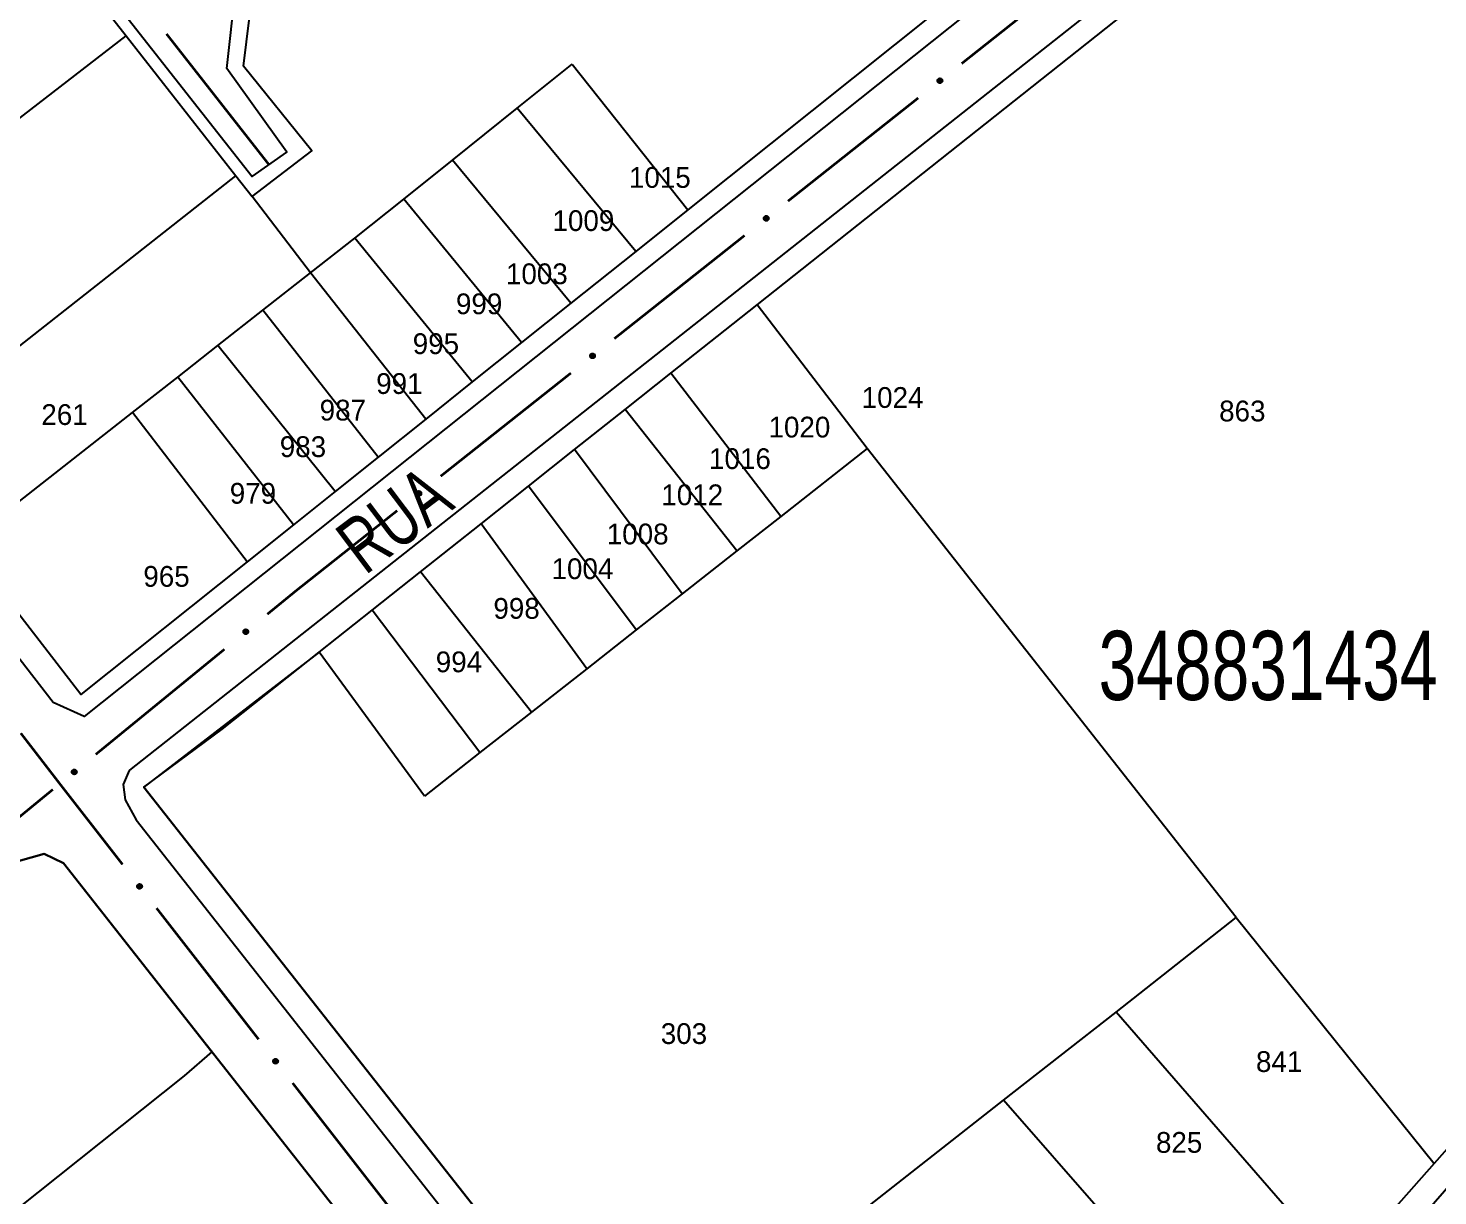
# Model space of a CAD drawing. Extents: x 200123 to 201542, y 4839549 to 4841240.
# Drawn here: x 200697.9 to 200799.7, y 4840126.8 to 4840211.2 of the extents above; entities that cross this region are included whole.
import ezdxf
from ezdxf.enums import TextEntityAlignment as Align

# ---------------------------------------------------------------- set-up
doc = ezdxf.new("R2010")
doc.units = 0
doc.header["$LTSCALE"] = 1.5
doc.header["$MEASUREMENT"] = 0
for name, color, linetype in [('CD_MALHA_LOTES', 7, 'CONTINUOUS'), ('CD_TXT_QUADRA', 2, 'CONTINUOUS'), ('RU-QUADRA', 210, 'CONTINUOUS'), ('SV-EIXO-RUA-PAV', 20, 'CONTINUOUS'), ('SV-RUA-PAVIM', 7, 'CONTINUOUS'), ('SV-TXT-RUA-PAV', 7, 'CONTINUOUS'), ('Th_NmrPort', 1, 'CONTINUOUS')]:
    doc.layers.add(name, color=color, linetype=linetype)
doc.styles.add('ARIAL', font='ARIAL.SHX')

msp = doc.modelspace()

# ---------------------------------------------------------------- linework, layer by layer
at = {"layer": 'CD_MALHA_LOTES', "linetype": 'Continuous', "flags": 128}
for points in [[(200750.56, 4840191.18), (200792.24, 4840224.27), (200793.85, 4840225.28), (200835.57, 4840171.2), (200836.24, 4840169.89), (200815.32, 4840147.11), (200799.43, 4840129.15)], [(200697.9, 4840219.69), (200705, 4840210.62)], [(200769.43, 4840217.14), (200745.55, 4840198.05)], [(200713.48, 4840208.43), (200714.09, 4840213.54)], [(200679.87, 4840191.21), (200705, 4840210.62)], [(200705, 4840210.62), (200712.93, 4840200.51)], [(200733.24, 4840205.39), (200737.2, 4840208.57)], [(200737.2, 4840208.57), (200745.55, 4840198.05)], [(200718.4, 4840202.3), (200713.48, 4840208.43)], [(200728.56, 4840201.63), (200733.24, 4840205.39)], [(200741.79, 4840195.04), (200733.24, 4840205.39)], [(200714.11, 4840199.01), (200718.4, 4840202.3)], [(200725.04, 4840198.81), (200728.56, 4840201.63)], [(200737.1, 4840191.29), (200728.56, 4840201.63)], [(200687.92, 4840180.83), (200712.93, 4840200.51)], [(200712.93, 4840200.51), (200714.11, 4840199.01)], [(200718.31, 4840193.49), (200714.11, 4840199.01)], [(200721.5, 4840195.99), (200725.04, 4840198.81)], [(200733.55, 4840188.46), (200725.04, 4840198.81)], [(200745.55, 4840198.05), (200741.79, 4840195.04)], [(200718.31, 4840193.49), (200721.5, 4840195.99)], [(200729.99, 4840185.61), (200721.5, 4840195.99)], [(200741.79, 4840195.04), (200737.1, 4840191.29)], [(200714.88, 4840190.79), (200718.31, 4840193.49)], [(200726.64, 4840182.93), (200718.31, 4840193.49)], [(200737.1, 4840191.29), (200733.55, 4840188.46)], [(200744.33, 4840186.24), (200750.56, 4840191.18)], [(200758.51, 4840180.81), (200750.56, 4840191.18)], [(200711.63, 4840188.25), (200714.88, 4840190.79)], [(200723.19, 4840180.17), (200714.88, 4840190.79)], [(200708.72, 4840185.96), (200711.63, 4840188.25)], [(200720.09, 4840177.7), (200711.63, 4840188.25)], [(200733.55, 4840188.46), (200729.99, 4840185.61)], [(200741.04, 4840183.63), (200744.33, 4840186.24)], [(200752.27, 4840175.9), (200744.33, 4840186.24)], [(200705.46, 4840183.41), (200708.72, 4840185.96)], [(200717.08, 4840175.29), (200708.72, 4840185.96)], [(200729.99, 4840185.61), (200726.64, 4840182.93)], [(200693.32, 4840173.88), (200705.46, 4840183.41)], [(200713.73, 4840172.61), (200705.46, 4840183.41)], [(200737.37, 4840180.72), (200741.04, 4840183.63)], [(200749.09, 4840173.41), (200741.04, 4840183.63)], [(200726.64, 4840182.93), (200723.19, 4840180.17)], [(200723.19, 4840180.17), (200720.09, 4840177.7)], [(200734.06, 4840178.09), (200737.37, 4840180.72)], [(200745.14, 4840170.3), (200737.37, 4840180.72)], [(200758.51, 4840180.81), (200752.27, 4840175.9)], [(200785.15, 4840146.91), (200758.51, 4840180.81)], [(200730.64, 4840175.37), (200734.06, 4840178.09)], [(200741.82, 4840167.69), (200734.06, 4840178.09)], [(200720.09, 4840177.7), (200717.08, 4840175.29)], [(200752.27, 4840175.9), (200749.09, 4840173.41)], [(200717.08, 4840175.29), (200713.73, 4840172.61)], [(200726.25, 4840171.89), (200730.64, 4840175.37)], [(200738.25, 4840164.89), (200730.64, 4840175.37)], [(200701.74, 4840163.03), (200693.32, 4840173.88)], [(200749.09, 4840173.41), (200745.14, 4840170.3)], [(200713.73, 4840172.61), (200701.74, 4840163.03)], [(200722.77, 4840169.13), (200726.25, 4840171.89)], [(200734.26, 4840161.75), (200726.25, 4840171.89)], [(200745.14, 4840170.3), (200741.82, 4840167.69)], [(200718.93, 4840166.08), (200722.77, 4840169.13)], [(200730.54, 4840158.83), (200722.77, 4840169.13)], [(200741.82, 4840167.69), (200738.25, 4840164.89)], [(200718.93, 4840166.08), (200706.27, 4840156.33)], [(200726.54, 4840155.69), (200718.93, 4840166.08)], [(200738.25, 4840164.89), (200734.26, 4840161.75)], [(200734.26, 4840161.75), (200730.54, 4840158.83)], [(200730.54, 4840158.83), (200726.54, 4840155.69)], [(200706.27, 4840156.33), (200741.15, 4840112.02)], [(200680.42, 4840112.7), (200673.82, 4840121.16), (200671.39, 4840123.94), (200670.1, 4840126.13), (200669.86, 4840128.02), (200671.07, 4840130.3), (200697.21, 4840150.98), (200699.07, 4840151.52), (200700.47, 4840150.85), (200711.19, 4840137.21)], [(200776.47, 4840140.09), (200785.15, 4840146.91)], [(200785.15, 4840146.91), (200799.43, 4840129.15)], [(200768.35, 4840133.72), (200776.47, 4840140.09)], [(200792.64, 4840121.47), (200776.47, 4840140.09)], [(200711.19, 4840137.21), (200709.19, 4840135.47), (200683.47, 4840114.99), (200680.42, 4840112.7)], [(200680.42, 4840112.7), (200727.78, 4840052.02), (200730.31, 4840050.63), (200732.8, 4840050.88), (200734.82, 4840052.34), (200756.06, 4840076.1), (200756.92, 4840077.73), (200756.59, 4840079.46), (200711.19, 4840137.21)], [(200757.35, 4840125.07), (200768.35, 4840133.72)], [(200775.55, 4840125.48), (200768.35, 4840133.72)], [(200799.43, 4840129.15), (200792.64, 4840121.47)]]:
    msp.add_lwpolyline(points, dxfattribs=at)
at = {"layer": 'RU-QUADRA', "linetype": 'Continuous', "flags": 128}
for points in [[(200697.9, 4840219.69), (200705, 4840210.62), (200712.93, 4840200.51), (200714.11, 4840199.01), (200718.4, 4840202.3), (200713.48, 4840208.43), (200714.09, 4840213.54), (200749.74, 4840242.35), (200767.22, 4840256.48), (200769.64, 4840253.36), (200786.91, 4840231.11), (200769.43, 4840217.14), (200745.55, 4840198.05), (200741.79, 4840195.04), (200737.1, 4840191.29), (200733.55, 4840188.46), (200729.99, 4840185.61), (200726.64, 4840182.93), (200723.19, 4840180.17), (200720.09, 4840177.7), (200717.08, 4840175.29), (200713.73, 4840172.61), (200701.74, 4840163.03), (200693.32, 4840173.88)], [(200815.32, 4840147.11), (200799.43, 4840129.15), (200792.64, 4840121.47), (200785.81, 4840113.74), (200780.94, 4840108.24), (200776.08, 4840102.74), (200768.16, 4840093.79), (200761.62, 4840086.4), (200754.96, 4840094.74), (200741.15, 4840112.02), (200706.27, 4840156.33), (200711.93, 4840160.52), (200718.93, 4840166.08), (200722.77, 4840169.13), (200726.25, 4840171.89), (200730.64, 4840175.37), (200734.06, 4840178.09), (200737.37, 4840180.72), (200741.04, 4840183.63), (200744.33, 4840186.24), (200750.56, 4840191.18), (200792.24, 4840224.27), (200793.67, 4840225.45), (200835.56, 4840171.21)]]:
    msp.add_lwpolyline(points, dxfattribs=at)
msp.add_lwpolyline([(200697.21, 4840150.98), (200699.07, 4840151.52), (200700.47, 4840150.85), (200756.59, 4840079.46), (200756.92, 4840077.73), (200756.06, 4840076.1), (200734.82, 4840052.34), (200732.8, 4840050.88), (200730.31, 4840050.63), (200727.78, 4840052.02), (200673.82, 4840121.16), (200671.39, 4840123.94), (200670.1, 4840126.13), (200669.86, 4840128.02), (200671.07, 4840130.3)], close=True, dxfattribs=at)
at = {"layer": 'SV-EIXO-RUA-PAV', "const_width": 0.18}
for points in [[(200765.323572, 4840208.61195), (200771.593295, 4840213.580911)], [(200715.31, 4840201.31), (200707.911177, 4840210.757614)], [(200752.784125, 4840198.674029), (200762.18871, 4840206.12747)], [(200740.244678, 4840188.736108), (200749.649264, 4840196.189549)], [(200727.705232, 4840178.798187), (200737.109817, 4840186.251628)], [(200717.26, 4840170.52), (200724.57037, 4840176.313707)], [(200715.191266, 4840168.828613), (200716.739625, 4840170.094544)], [(200716.739625, 4840170.094544), (200717.26, 4840170.52)], [(200702.804389, 4840158.70116), (200712.094546, 4840166.296749)], [(200700.21, 4840156.58), (200697.392162, 4840160.236696)], [(200700.445416, 4840156.277201), (200700.21, 4840156.58)], [(200690.43607, 4840148.551064), (200699.708622, 4840156.168136)], [(200704.74193, 4840150.750902), (200700.445416, 4840156.277201)], [(200714.562531, 4840138.119363), (200707.19708, 4840147.593018)], [(200724.383133, 4840125.487824), (200717.017682, 4840134.961479)]]:
    msp.add_lwpolyline(points, dxfattribs=at)
at = {"layer": 'SV-EIXO-RUA-PAV'}
for points in [[(200763.575163, 4840207.366739), (200763.580097, 4840207.415398), (200763.594288, 4840207.456209), (200763.615921, 4840207.486841), (200763.642095, 4840207.508924), (200763.671418, 4840207.528501), (200763.705336, 4840207.541716), (200763.746229, 4840207.548045), (200763.795076, 4840207.543438), (200763.835927, 4840207.526153), (200763.867093, 4840207.506551), (200763.891692, 4840207.480584), (200763.910233, 4840207.45178), (200763.922795, 4840207.416095), (200763.928804, 4840207.37459), (200763.922982, 4840207.325586), (200763.908796, 4840207.285671), (200763.887093, 4840207.256592), (200763.860831, 4840207.232027), (200763.830656, 4840207.212399), (200763.797287, 4840207.199619), (200763.755487, 4840207.193644), (200763.707196, 4840207.200031), (200763.667224, 4840207.213725), (200763.637848, 4840207.235014), (200763.614246, 4840207.261414), (200763.594253, 4840207.290585), (200763.579549, 4840207.324127), (200763.575163, 4840207.366739)], [(200751.035717, 4840197.428818), (200751.040651, 4840197.477477), (200751.054841, 4840197.518288), (200751.076474, 4840197.54892), (200751.102649, 4840197.571003), (200751.131971, 4840197.59058), (200751.165889, 4840197.603795), (200751.206782, 4840197.610124), (200751.255629, 4840197.605517), (200751.29648, 4840197.588232), (200751.327646, 4840197.56863), (200751.352245, 4840197.542663), (200751.370786, 4840197.513859), (200751.383348, 4840197.478174), (200751.389357, 4840197.436669), (200751.383536, 4840197.387665), (200751.369349, 4840197.34775), (200751.347647, 4840197.318671), (200751.321384, 4840197.294106), (200751.291209, 4840197.274478), (200751.25784, 4840197.261698), (200751.216041, 4840197.255723), (200751.167749, 4840197.26211), (200751.127778, 4840197.275804), (200751.098401, 4840197.297093), (200751.074799, 4840197.323493), (200751.054806, 4840197.352664), (200751.040102, 4840197.386206), (200751.035717, 4840197.428818)], [(200738.49627, 4840187.490897), (200738.501204, 4840187.539556), (200738.515395, 4840187.580367), (200738.537027, 4840187.610998), (200738.563202, 4840187.633082), (200738.592524, 4840187.652659), (200738.626442, 4840187.665874), (200738.667336, 4840187.672203), (200738.716182, 4840187.667596), (200738.757033, 4840187.650311), (200738.788199, 4840187.630709), (200738.812798, 4840187.604742), (200738.831339, 4840187.575938), (200738.843901, 4840187.540253), (200738.84991, 4840187.498748), (200738.844089, 4840187.449743), (200738.829902, 4840187.409829), (200738.8082, 4840187.38075), (200738.781938, 4840187.356185), (200738.751762, 4840187.336557), (200738.718393, 4840187.323777), (200738.676594, 4840187.317802), (200738.628302, 4840187.324189), (200738.588331, 4840187.337883), (200738.558955, 4840187.359172), (200738.535352, 4840187.385572), (200738.515359, 4840187.414743), (200738.500656, 4840187.448285), (200738.49627, 4840187.490897)], [(200725.956823, 4840177.552976), (200725.961757, 4840177.601635), (200725.975948, 4840177.642446), (200725.997581, 4840177.673077), (200726.023755, 4840177.695161), (200726.053077, 4840177.714738), (200726.086995, 4840177.727953), (200726.127889, 4840177.734282), (200726.176735, 4840177.729675), (200726.217587, 4840177.71239), (200726.248752, 4840177.692788), (200726.273352, 4840177.666821), (200726.291892, 4840177.638017), (200726.304454, 4840177.602332), (200726.310463, 4840177.560827), (200726.304642, 4840177.511822), (200726.290455, 4840177.471908), (200726.268753, 4840177.442829), (200726.242491, 4840177.418264), (200726.212315, 4840177.398636), (200726.178946, 4840177.385856), (200726.137147, 4840177.379881), (200726.088855, 4840177.386268), (200726.048884, 4840177.399962), (200726.019508, 4840177.421251), (200725.995905, 4840177.447651), (200725.975912, 4840177.476822), (200725.961209, 4840177.510364), (200725.956823, 4840177.552976)], [(200713.461994, 4840167.556958), (200713.466188, 4840167.605687), (200713.479756, 4840167.646709), (200713.500921, 4840167.677666), (200713.526756, 4840167.700145), (200713.555778, 4840167.720166), (200713.589491, 4840167.733895), (200713.630283, 4840167.740845), (200713.679194, 4840167.736981), (200713.720304, 4840167.72032), (200713.751764, 4840167.701194), (200713.776755, 4840167.675604), (200713.795732, 4840167.647085), (200713.808835, 4840167.611595), (200713.815474, 4840167.570186), (200713.810399, 4840167.521099), (200713.796821, 4840167.480973), (200713.775563, 4840167.451567), (200713.749678, 4840167.426606), (200713.719804, 4840167.406522), (200713.686633, 4840167.393235), (200713.644929, 4840167.386625), (200713.596546, 4840167.392277), (200713.556371, 4840167.405362), (200713.526675, 4840167.426201), (200713.502674, 4840167.45224), (200713.48224, 4840167.481103), (200713.467028, 4840167.514418), (200713.461994, 4840167.556958)], [(200701.075118, 4840157.429506), (200701.079311, 4840157.478234), (200701.09288, 4840157.519256), (200701.114044, 4840157.550213), (200701.13988, 4840157.572693), (200701.168901, 4840157.592713), (200701.202614, 4840157.606443), (200701.243407, 4840157.613393), (200701.292317, 4840157.609529), (200701.333427, 4840157.592867), (200701.364887, 4840157.573742), (200701.389879, 4840157.548151), (200701.408855, 4840157.519633), (200701.421958, 4840157.484142), (200701.428598, 4840157.442734), (200701.423522, 4840157.393646), (200701.409944, 4840157.353521), (200701.388687, 4840157.324115), (200701.362801, 4840157.299154), (200701.332928, 4840157.279069), (200701.299757, 4840157.265783), (200701.258053, 4840157.259173), (200701.20967, 4840157.264825), (200701.169495, 4840157.27791), (200701.139798, 4840157.298749), (200701.115797, 4840157.324787), (200701.095363, 4840157.353651), (200701.080151, 4840157.386965), (200701.075118, 4840157.429506)], [(200705.970789, 4840148.990962), (200705.922178, 4840148.99635), (200705.881501, 4840149.01092), (200705.851072, 4840149.032838), (200705.829233, 4840149.059217), (200705.809931, 4840149.088721), (200705.797032, 4840149.12276), (200705.791085, 4840149.163711), (200705.796147, 4840149.212512), (200705.813812, 4840149.253201), (200705.833704, 4840149.284182), (200705.859899, 4840149.308538), (200705.888874, 4840149.32681), (200705.924676, 4840149.339039), (200705.966234, 4840149.344661), (200706.015183, 4840149.338383), (200706.054963, 4840149.323825), (200706.083839, 4840149.301852), (200706.108158, 4840149.275362), (200706.127503, 4840149.245005), (200706.139972, 4840149.211518), (200706.145557, 4840149.169665), (200706.138721, 4840149.121435), (200706.124654, 4840149.081593), (200706.103093, 4840149.052417), (200706.076474, 4840149.029061), (200706.047117, 4840149.009341), (200706.01344, 4840148.994951), (200705.970789, 4840148.990962)], [(200715.791391, 4840136.359423), (200715.74278, 4840136.364811), (200715.702103, 4840136.379381), (200715.671674, 4840136.401299), (200715.649835, 4840136.427678), (200715.630533, 4840136.457181), (200715.617634, 4840136.491221), (200715.611687, 4840136.532172), (200715.616749, 4840136.580973), (200715.634414, 4840136.621662), (200715.654305, 4840136.652643), (200715.680501, 4840136.676999), (200715.709476, 4840136.695271), (200715.745277, 4840136.7075), (200715.786836, 4840136.713121), (200715.835784, 4840136.706844), (200715.875565, 4840136.692286), (200715.90444, 4840136.670313), (200715.92876, 4840136.643823), (200715.948105, 4840136.613466), (200715.960574, 4840136.579979), (200715.966159, 4840136.538126), (200715.959323, 4840136.489896), (200715.945256, 4840136.450054), (200715.923694, 4840136.420878), (200715.897076, 4840136.397522), (200715.867719, 4840136.377802), (200715.834042, 4840136.363412), (200715.791391, 4840136.359423)]]:
    msp.add_lwpolyline(points, close=True, dxfattribs=at)
for points in [[(200763.575163, 4840207.366739), (200763.746229, 4840207.548045)], [(200763.578928, 4840207.393134), (200763.720248, 4840207.539957)], [(200763.579132, 4840207.344546), (200763.769059, 4840207.542078)], [(200763.579549, 4840207.324127), (200763.795076, 4840207.543438)], [(200763.580097, 4840207.415398), (200763.705336, 4840207.541716)], [(200763.588087, 4840207.438697), (200763.682052, 4840207.528837)], [(200763.590696, 4840207.310183), (200763.811635, 4840207.532294)], [(200763.594253, 4840207.290585), (200763.835927, 4840207.526153)], [(200763.594288, 4840207.456209), (200763.671418, 4840207.528501)], [(200763.606537, 4840207.27921), (200763.846504, 4840207.51466)], [(200763.614246, 4840207.261414), (200763.867093, 4840207.506551)], [(200763.628351, 4840207.249489), (200763.879637, 4840207.490428)], [(200763.637848, 4840207.235014), (200763.891692, 4840207.480584)], [(200763.655734, 4840207.225922), (200763.898909, 4840207.463915)], [(200763.667224, 4840207.213725), (200763.910233, 4840207.45178)], [(200763.689533, 4840207.207441), (200763.913459, 4840207.430178)], [(200763.707196, 4840207.200031), (200763.922795, 4840207.416095)], [(200763.733401, 4840207.200421), (200763.923731, 4840207.393051)], [(200763.755487, 4840207.193644), (200763.928804, 4840207.37459)], [(200763.779225, 4840207.201917), (200763.920101, 4840207.344905)], [(200763.797287, 4840207.199619), (200763.922982, 4840207.325586)], [(200763.816978, 4840207.209203), (200763.911165, 4840207.30126)], [(200763.830656, 4840207.212399), (200763.908796, 4840207.285671)], [(200751.035717, 4840197.428818), (200751.206782, 4840197.610124)], [(200751.039481, 4840197.455213), (200751.180801, 4840197.602036)], [(200751.039685, 4840197.406625), (200751.229612, 4840197.604157)], [(200751.040102, 4840197.386206), (200751.255629, 4840197.605517)], [(200751.040651, 4840197.477477), (200751.165889, 4840197.603795)], [(200751.04864, 4840197.500776), (200751.142605, 4840197.590916)], [(200751.051249, 4840197.372262), (200751.272188, 4840197.594373)], [(200751.054806, 4840197.352664), (200751.29648, 4840197.588232)], [(200751.054841, 4840197.518288), (200751.131971, 4840197.59058)], [(200751.06709, 4840197.341289), (200751.307057, 4840197.576739)], [(200751.074799, 4840197.323493), (200751.327646, 4840197.56863)], [(200751.088904, 4840197.311568), (200751.34019, 4840197.552507)], [(200751.098401, 4840197.297093), (200751.352245, 4840197.542663)], [(200751.116287, 4840197.288001), (200751.359462, 4840197.525994)], [(200751.127778, 4840197.275804), (200751.370786, 4840197.513859)], [(200751.150086, 4840197.26952), (200751.374012, 4840197.492257)], [(200751.167749, 4840197.26211), (200751.383348, 4840197.478174)], [(200751.193954, 4840197.2625), (200751.384284, 4840197.45513)], [(200751.216041, 4840197.255723), (200751.389357, 4840197.436669)], [(200751.239778, 4840197.263996), (200751.380655, 4840197.406984)], [(200751.25784, 4840197.261698), (200751.383536, 4840197.387665)], [(200751.277531, 4840197.271282), (200751.371718, 4840197.363339)], [(200751.291209, 4840197.274478), (200751.369349, 4840197.34775)], [(200738.49627, 4840187.490897), (200738.667336, 4840187.672203)], [(200738.500034, 4840187.517292), (200738.641355, 4840187.664115)], [(200738.500239, 4840187.468704), (200738.690165, 4840187.666236)], [(200738.500656, 4840187.448285), (200738.716182, 4840187.667596)], [(200738.501204, 4840187.539556), (200738.626442, 4840187.665874)], [(200738.509193, 4840187.562855), (200738.603158, 4840187.652995)], [(200738.511802, 4840187.434341), (200738.732741, 4840187.656452)], [(200738.515359, 4840187.414743), (200738.757033, 4840187.650311)], [(200738.515395, 4840187.580367), (200738.592524, 4840187.652659)], [(200738.527644, 4840187.403368), (200738.76761, 4840187.638818)], [(200738.535352, 4840187.385572), (200738.788199, 4840187.630709)], [(200738.549458, 4840187.373647), (200738.800744, 4840187.614586)], [(200738.558955, 4840187.359172), (200738.812798, 4840187.604742)], [(200738.57684, 4840187.35008), (200738.820015, 4840187.588073)], [(200738.588331, 4840187.337883), (200738.831339, 4840187.575938)], [(200738.61064, 4840187.331599), (200738.834565, 4840187.554336)], [(200738.628302, 4840187.324189), (200738.843901, 4840187.540253)], [(200738.654507, 4840187.324579), (200738.844838, 4840187.517209)], [(200738.676594, 4840187.317802), (200738.84991, 4840187.498748)], [(200738.700331, 4840187.326075), (200738.841208, 4840187.469063)], [(200738.718393, 4840187.323777), (200738.844089, 4840187.449743)], [(200738.738084, 4840187.333361), (200738.832271, 4840187.425418)], [(200738.751762, 4840187.336557), (200738.829902, 4840187.409829)], [(200725.956823, 4840177.552976), (200726.127889, 4840177.734282)], [(200725.960588, 4840177.579371), (200726.101908, 4840177.726194)], [(200725.960792, 4840177.530783), (200726.150718, 4840177.728315)], [(200725.961209, 4840177.510364), (200726.176735, 4840177.729675)], [(200725.961757, 4840177.601635), (200726.086995, 4840177.727953)], [(200725.969746, 4840177.624934), (200726.063711, 4840177.715074)], [(200725.972355, 4840177.49642), (200726.193295, 4840177.718531)], [(200725.975912, 4840177.476822), (200726.217587, 4840177.71239)], [(200725.975948, 4840177.642446), (200726.053077, 4840177.714738)], [(200725.988197, 4840177.465447), (200726.228163, 4840177.700897)], [(200725.995905, 4840177.447651), (200726.248752, 4840177.692788)], [(200726.010011, 4840177.435726), (200726.261297, 4840177.676665)], [(200726.019508, 4840177.421251), (200726.273352, 4840177.666821)], [(200726.037394, 4840177.412159), (200726.280568, 4840177.650152)], [(200726.048884, 4840177.399962), (200726.291892, 4840177.638017)], [(200726.071193, 4840177.393678), (200726.295118, 4840177.616415)], [(200726.088855, 4840177.386268), (200726.304454, 4840177.602332)], [(200726.11506, 4840177.386658), (200726.305391, 4840177.579288)], [(200726.137147, 4840177.379881), (200726.310463, 4840177.560827)], [(200726.160885, 4840177.388154), (200726.301761, 4840177.531142)], [(200726.178946, 4840177.385856), (200726.304642, 4840177.511822)], [(200726.198638, 4840177.39544), (200726.292824, 4840177.487497)], [(200726.212315, 4840177.398636), (200726.290455, 4840177.471908)], [(200713.461994, 4840167.556958), (200713.630283, 4840167.740845)], [(200713.465357, 4840167.583408), (200713.604428, 4840167.732363)], [(200713.466188, 4840167.605687), (200713.589491, 4840167.733895)], [(200713.4663, 4840167.534828), (200713.653201, 4840167.735226)], [(200713.467028, 4840167.514418), (200713.679194, 4840167.736981)], [(200713.473822, 4840167.629105), (200713.566405, 4840167.720663)], [(200713.478385, 4840167.500645), (200713.695921, 4840167.72609)], [(200713.479756, 4840167.646709), (200713.555778, 4840167.720166)], [(200713.48224, 4840167.481103), (200713.720304, 4840167.72032)], [(200713.494695, 4840167.469917), (200713.731054, 4840167.708988)], [(200713.502674, 4840167.45224), (200713.751764, 4840167.701194)], [(200713.516959, 4840167.440531), (200713.764552, 4840167.685263)], [(200713.526675, 4840167.426201), (200713.776755, 4840167.675604)], [(200713.544697, 4840167.417383), (200713.784224, 4840167.659046)], [(200713.556371, 4840167.405362), (200713.795732, 4840167.647085)], [(200713.578773, 4840167.399418), (200713.799286, 4840167.625534)], [(200713.596546, 4840167.392277), (200713.808835, 4840167.611595)], [(200713.622742, 4840167.393066), (200713.810122, 4840167.588567)], [(200713.644929, 4840167.386625), (200713.815474, 4840167.570186)], [(200713.668539, 4840167.395258), (200713.807224, 4840167.540373)], [(200713.686633, 4840167.393235), (200713.810399, 4840167.521099)], [(200713.706176, 4840167.403117), (200713.798952, 4840167.496596)], [(200713.719804, 4840167.406522), (200713.796821, 4840167.480973)], [(200701.075118, 4840157.429506), (200701.243407, 4840157.613393)], [(200701.07848, 4840157.455956), (200701.217552, 4840157.60491)], [(200701.079311, 4840157.478234), (200701.202614, 4840157.606443)], [(200701.079423, 4840157.407376), (200701.266324, 4840157.607774)], [(200701.080151, 4840157.386965), (200701.292317, 4840157.609529)], [(200701.086945, 4840157.501652), (200701.179529, 4840157.593211)], [(200701.091508, 4840157.373193), (200701.309045, 4840157.598638)], [(200701.09288, 4840157.519256), (200701.168901, 4840157.592713)], [(200701.095363, 4840157.353651), (200701.333427, 4840157.592867)], [(200701.107819, 4840157.342465), (200701.344177, 4840157.581536)], [(200701.115797, 4840157.324787), (200701.364887, 4840157.573742)], [(200701.130082, 4840157.313079), (200701.377676, 4840157.557811)], [(200701.139798, 4840157.298749), (200701.389879, 4840157.548151)], [(200701.15782, 4840157.289931), (200701.397348, 4840157.531594)], [(200701.169495, 4840157.27791), (200701.408855, 4840157.519633)], [(200701.191897, 4840157.271966), (200701.412409, 4840157.498082)], [(200701.20967, 4840157.264825), (200701.421958, 4840157.484142)], [(200701.235866, 4840157.265614), (200701.423245, 4840157.461115)], [(200701.258053, 4840157.259173), (200701.428598, 4840157.442734)], [(200701.281662, 4840157.267806), (200701.420348, 4840157.41292)], [(200701.299757, 4840157.265783), (200701.423522, 4840157.393646)], [(200701.3193, 4840157.275665), (200701.412076, 4840157.369144)], [(200701.332928, 4840157.279069), (200701.409944, 4840157.353521)], [(200705.970789, 4840148.990962), (200705.791085, 4840149.163711)], [(200706.01344, 4840148.994951), (200705.796147, 4840149.212512)], [(200705.922178, 4840148.99635), (200705.797032, 4840149.12276)], [(200705.993018, 4840148.994724), (200705.797264, 4840149.186484)], [(200705.944429, 4840148.994973), (200705.79893, 4840149.137656)], [(200706.027487, 4840149.005967), (200705.807445, 4840149.228967)], [(200705.898954, 4840149.004556), (200705.809694, 4840149.099357)], [(200705.881501, 4840149.01092), (200705.809931, 4840149.088721)], [(200706.047117, 4840149.009341), (200705.813812, 4840149.253201)], [(200706.058606, 4840149.021519), (200705.825403, 4840149.26367)], [(200706.076474, 4840149.029061), (200705.833704, 4840149.284182)], [(200706.088529, 4840149.043055), (200705.849943, 4840149.296576)], [(200706.103093, 4840149.052417), (200705.859899, 4840149.308538)], [(200706.11235, 4840149.070217), (200705.876635, 4840149.315599)], [(200706.124654, 4840149.081593), (200705.888874, 4840149.32681)], [(200706.131146, 4840149.103842), (200705.910506, 4840149.329834)], [(200706.138721, 4840149.121435), (200705.924676, 4840149.339039)], [(200706.138574, 4840149.147643), (200705.947728, 4840149.33976)], [(200706.145557, 4840149.169665), (200705.966234, 4840149.344661)], [(200706.137506, 4840149.193479), (200705.995837, 4840149.335682)], [(200706.139972, 4840149.211518), (200706.015183, 4840149.338383)], [(200706.130572, 4840149.231298), (200706.039397, 4840149.326339)], [(200706.127503, 4840149.245005), (200706.054963, 4840149.323825)], [(200715.791391, 4840136.359423), (200715.611687, 4840136.532172)], [(200715.834042, 4840136.363412), (200715.616749, 4840136.580973)], [(200715.74278, 4840136.364811), (200715.617634, 4840136.491221)], [(200715.81362, 4840136.363185), (200715.617866, 4840136.554945)], [(200715.765031, 4840136.363434), (200715.619532, 4840136.506116)], [(200715.848089, 4840136.374428), (200715.628047, 4840136.597428)], [(200715.719556, 4840136.373017), (200715.630296, 4840136.467818)], [(200715.702103, 4840136.379381), (200715.630533, 4840136.457181)], [(200715.867719, 4840136.377802), (200715.634414, 4840136.621662)], [(200715.879208, 4840136.38998), (200715.646005, 4840136.632131)], [(200715.897076, 4840136.397522), (200715.654305, 4840136.652643)], [(200715.909131, 4840136.411516), (200715.670545, 4840136.665037)], [(200715.923694, 4840136.420878), (200715.680501, 4840136.676999)], [(200715.932952, 4840136.438678), (200715.697237, 4840136.68406)], [(200715.945256, 4840136.450054), (200715.709476, 4840136.695271)], [(200715.951748, 4840136.472303), (200715.731108, 4840136.698295)], [(200715.959323, 4840136.489896), (200715.745277, 4840136.7075)], [(200715.959176, 4840136.516103), (200715.768329, 4840136.708221)], [(200715.966159, 4840136.538126), (200715.786836, 4840136.713121)], [(200715.958108, 4840136.56194), (200715.816439, 4840136.704143)], [(200715.960574, 4840136.579979), (200715.835784, 4840136.706844)], [(200715.951174, 4840136.599759), (200715.859999, 4840136.6948)], [(200715.948105, 4840136.613466), (200715.875565, 4840136.692286)]]:
    msp.add_lwpolyline(points, dxfattribs=at)
at = {"layer": 'SV-RUA-PAVIM', "linetype": 'Continuous'}
for points in [[(200699.73, 4840162.45, 2.79), (200643.8, 4840234.81, 2.81), (200643.78, 4840238.58, 2.77), (200668.51, 4840258.44, 2.78), (200714.1, 4840200.46, 2.79), (200716.59, 4840202.21, 2.79), (200712.27, 4840208.25, 2.79), (200712.9, 4840213.94, 2.79), (200768.01, 4840258.27, 2.79), (200789.28, 4840231.03, 2.86), (200701.97, 4840161.43, 2.86)], [(200673.82, 4840121.16, 2.84), (200727.78, 4840052.02, 2.84), (200730.31, 4840050.63, 2.84), (200732.8, 4840050.88, 2.84), (200734.82, 4840052.34, 2.84), (200756.06, 4840076.1, 2.84), (200756.92, 4840077.73, 2.86), (200756.59, 4840079.46, 2.86), (200700.47, 4840150.85, 2.86), (200699.07, 4840151.52, 2.86), (200697.21, 4840150.98, 2.86), (200671.07, 4840130.3, 2.86), (200669.86, 4840128.02, 2.86), (200670.1, 4840126.13, 2.86)]]:
    msp.add_polyline3d(points, close=True, dxfattribs=at)
msp.add_polyline3d([(200835.56, 4840171.21, 4.12), (200794.04, 4840225.11, 3.76), (200793.17, 4840225.91, 3.76), (200793.17, 4840225.92, 3.76), (200792.04, 4840226.11, 3.76), (200791.05, 4840225.36, 3.76), (200705.24, 4840157.57, 3.2), (200705.22, 4840157.53, 3.19), (200704.78, 4840156.54, 3.19), (200704.78, 4840156.52, 3.19), (200704.94, 4840155.43, 3.19), (200705.73, 4840153.98, 3.19), (200755.29, 4840090.92, 3.59), (200760.78, 4840084.11, 3.93), (200761.78, 4840084.1, 3.93), (200762.75, 4840084.11, 3.93), (200762.79, 4840084.16, 3.93), (200835.33, 4840167.58, 4.12)], dxfattribs=at)

# ---------------------------------------------------------------- texts
at = {"layer": 'CD_TXT_QUADRA', "style": 'ARIAL', "width": 0.7}
msp.add_text('348831434', height=5, dxfattribs=at).set_placement((200775.21, 4840162.63))
at = {"layer": 'SV-TXT-RUA-PAV', "style": 'ARIAL', "width": 0.7}
msp.add_text('RUA', height=4, rotation=37, dxfattribs=at).set_placement((200722.25, 4840171.6))
at = {"layer": 'Th_NmrPort', "color": 1}
for s, p in [('1015', (200741.301387, 4840200.384437)), ('1009', (200735.781387, 4840197.264437)), ('1003', (200732.421387, 4840193.424437)), ('999', (200728.811387, 4840191.254437)), ('995', (200725.691387, 4840188.374437)), ('991', (200723.051387, 4840185.494437)), ('1024', (200758.10415, 4840184.486965)), ('987', (200718.971387, 4840183.574437)), ('863', (200783.911695, 4840183.512086)), ('261', (200698.876266, 4840183.252573)), ('1020', (200751.378373, 4840182.348068)), ('983', (200716.091387, 4840180.934437)), ('1016', (200747.084391, 4840180.068298)), ('979', (200712.481387, 4840177.564437)), ('1012', (200743.641984, 4840177.456287)), ('1008', (200739.701984, 4840174.626287)), ('1004', (200735.711984, 4840172.116287)), ('965', (200706.241387, 4840171.564437)), ('998', (200731.515318, 4840169.252233)), ('994', (200727.353902, 4840165.387826)), ('303', (200743.599143, 4840138.531366)), ('841', (200786.571366, 4840136.510857)), ('825', (200779.351366, 4840130.670857))]:
    msp.add_text(s, height=1.5, dxfattribs=at).set_placement(p, align=Align.MIDDLE_LEFT)

doc.saveas('drawing.dxf')
